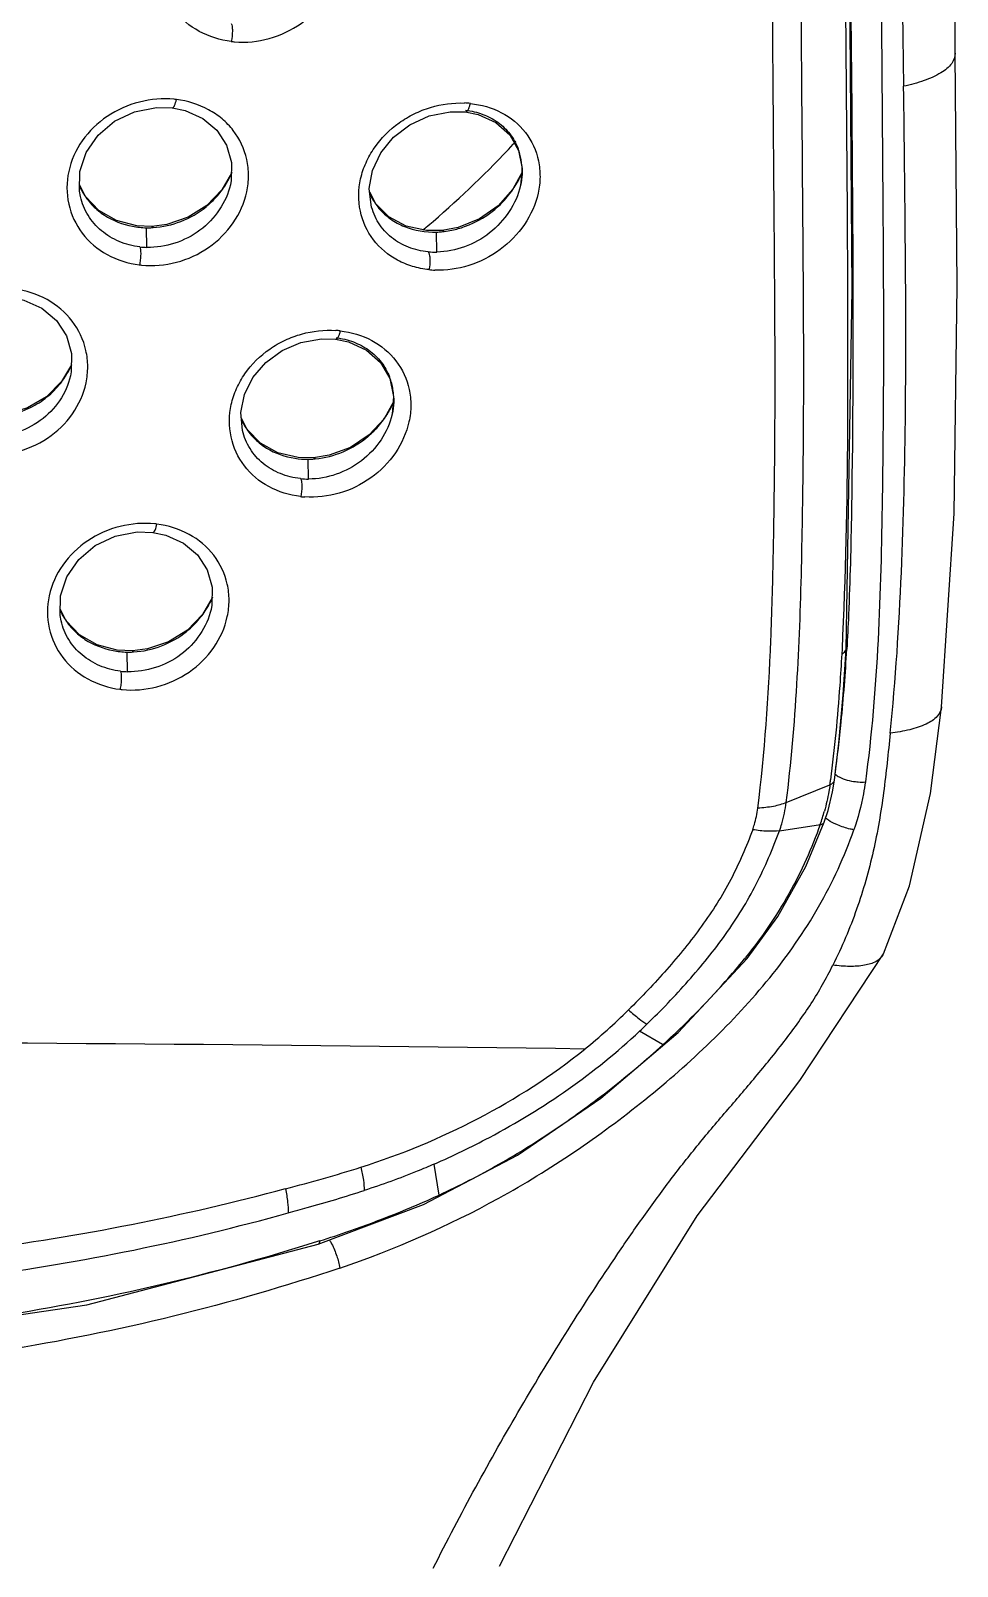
# Model space of a CAD drawing. Header units: millimetres. Extents: x 3631 to 3841, y 294 to 591.
# Drawn here: x 3792.44 to 3807.64, y 469.25 to 494.45 of the extents above; entities that cross this region are included whole.
import ezdxf

# ---------------------------------------------------------------- set-up
doc = ezdxf.new("R2010")
doc.units = ezdxf.units.MM
doc.header["$LTSCALE"] = 0.1

msp = doc.modelspace()

# ---------------------------------------------------------------- linework, layer by layer
at = {"color": 7, "linetype": 'Continuous'}
for p, q in [((3799.3197, 493.1231), (3799.5665, 493.1201)), ((3800.2986, 492.7436), (3800.4427, 492.4856)), ((3800.4427, 492.4856), (3800.5007, 492.1932)), ((3800.501, 492.1316), (3800.3492, 491.8522)), ((3800.5007, 492.1932), (3800.4753, 491.9109)), ((3793.3362, 491.7322), (3793.2374, 491.9262)), ((3793.253, 491.7305), (3793.2511, 491.7388)), ((3795.7152, 491.9292), (3795.7144, 491.9258)), ((3798.0998, 491.6131), (3797.9999, 491.8064)), ((3800.4759, 491.9133), (3800.4753, 491.9109)), ((3794.4235, 491.2404), (3794.1757, 491.2512)), ((3794.3444, 490.8982), (3794.336, 491.22)), ((3794.6721, 491.2729), (3794.4235, 491.2404)), ((3794.4443, 491.2224), (3794.4235, 491.2404)), ((3799.4504, 491.2235), (3799.1892, 491.1747)), ((3799.1044, 490.8197), (3799.0965, 491.1483)), ((3799.2221, 491.1581), (3799.1892, 491.1747)), ((3797.2067, 489.3945), (3797.4407, 489.3884)), ((3798.1796, 489.0071), (3798.3303, 488.7457)), ((3793.0904, 488.7916), (3793.0896, 488.788)), ((3798.3303, 488.7457), (3798.3933, 488.4498)), ((3798.3933, 488.4498), (3798.369, 488.1576)), ((3798.3945, 488.3714), (3798.2353, 488.0858)), ((3795.9917, 487.9058), (3795.8929, 488.0981)), ((3798.3694, 488.1595), (3798.369, 488.1576)), ((3797.0793, 487.4438), (3796.8274, 487.448)), ((3797.3342, 487.4848), (3797.0793, 487.4438)), ((3797.1067, 487.4264), (3797.0793, 487.4438)), ((3796.9975, 487.095), (3796.9893, 487.4203)), ((3805.9075, 486.6238), (3805.9065, 486.5668)), ((3793.0185, 484.7692), (3792.9197, 484.9631)), ((3795.3979, 484.96), (3795.3971, 484.9567)), ((3792.9352, 484.7677), (3792.9333, 484.7758)), ((3794.105, 484.2755), (3793.8577, 484.2869)), ((3794.0266, 483.9335), (3794.0181, 484.2554)), ((3794.353, 484.3071), (3794.105, 484.2755)), ((3794.1252, 484.2575), (3794.105, 484.2755)), ((3805.7521, 484.3057), (3805.748, 484.2253)), ((3805.77, 483.5527), (3805.8185, 484.3045)), ((3805.8185, 484.3045), (3805.8185, 484.3045)), ((3807.3856, 483.3542), (3807.3855, 483.3535)), ((3805.596, 481.9605), (3805.6277, 482.1504)), ((3805.6274, 482.1504), (3805.6274, 482.1507)), ((3804.8364, 481.7841), (3805.5535, 482.0774)), ((3804.7265, 481.3223), (3805.3965, 481.4261)), ((3805.1607, 480.7337), (3805.4606, 481.4616)), ((3805.4613, 481.4612), (3805.4613, 481.4613)), ((3803.0655, 478.0139), (3804.1945, 479.2238)), ((3806.4316, 479.3034), (3806.4308, 479.3016)), ((3801.7945, 476.9344), (3803.0655, 478.0139)), ((3802.8084, 477.8127), (3802.4308, 478.0334)), ((3799.1397, 475.3402), (3799.061, 475.8523)), ((3797.157, 474.5352), (3798.881, 475.1892)), ((3797.1776, 474.59), (3797.1443, 474.5795))]:
    msp.add_line(p, q, dxfattribs=at)
for points in [[(3807.608, 494.0843), (3807.5687, 501.8034), (3807.587, 510.5785), (3807.5841, 519.9122)], [(3805.8185, 484.3045), (3805.9189, 490.2048), (3805.8718, 496.6551), (3805.8439, 503.6426), (3805.8555, 511.2725)], [(3807.3856, 483.3542), (3807.592, 486.5292), (3807.6443, 490.2605), (3807.608, 494.0847)], [(3793.253, 491.7305), (3793.236, 491.8204), (3793.2403, 492.1422), (3793.3464, 492.4559), (3793.5424, 492.7391), (3793.8137, 492.9685), (3794.1426, 493.1236), (3794.5022, 493.1947), (3794.7604, 493.1882)], [(3794.7604, 493.1882), (3794.971, 493.144), (3795.2613, 493.014), (3795.4936, 492.8196), (3795.6521, 492.574), (3795.7318, 492.2928), (3795.7279, 491.9951), (3795.7144, 491.9258)], [(3798.0219, 491.5944), (3797.9941, 491.863), (3798.0463, 492.1615), (3798.183, 492.4475), (3798.3913, 492.7038), (3798.6611, 492.9114), (3798.9771, 493.0542), (3799.3197, 493.1231)], [(3799.5665, 493.1201), (3799.782, 493.0776), (3800.0726, 492.9461), (3800.2986, 492.7436)], [(3795.7295, 492.1155), (3795.574, 491.8435), (3795.327, 491.5858), (3795.0189, 491.3915), (3794.6721, 491.2729)], [(3794.1757, 491.2512), (3793.8433, 491.3392), (3793.5562, 491.5037), (3793.3362, 491.7322)], [(3800.3492, 491.8522), (3800.1067, 491.5799), (3799.8005, 491.3653), (3799.4504, 491.2235)], [(3799.1892, 491.1747), (3798.9331, 491.1731), (3798.5987, 491.2464), (3798.3143, 491.3975), (3798.0998, 491.6131)], [(3792.1125, 490.078), (3792.3236, 490.032), (3792.6194, 489.8978), (3792.8587, 489.6978), (3793.0232, 489.4453), (3793.1062, 489.1577), (3793.1028, 488.8556), (3793.0896, 488.788)], [(3795.9114, 487.8943), (3795.8848, 488.1873), (3795.9433, 488.4811), (3796.0834, 488.7596), (3796.2928, 489.0063), (3796.561, 489.2025), (3796.8722, 489.3345), (3797.2067, 489.3945)], [(3797.4407, 489.3884), (3797.6528, 489.3452), (3797.9469, 489.2121), (3798.1796, 489.0071)], [(3793.1041, 488.9715), (3792.9429, 488.6968), (3792.6938, 488.4468), (3792.3845, 488.2627), (3792.0384, 488.1556)], [(3798.2353, 488.0858), (3797.9903, 487.8204), (3797.6829, 487.6155), (3797.3342, 487.4848)], [(3796.8274, 487.448), (3796.4943, 487.5278), (3796.2087, 487.6847), (3795.9917, 487.9058)], [(3792.9352, 484.7677), (3792.9183, 484.8569), (3792.9226, 485.1785), (3793.0286, 485.4918), (3793.2247, 485.7743), (3793.496, 486.0027), (3793.8248, 486.1567), (3794.1842, 486.2267), (3794.4418, 486.2195)], [(3794.4418, 486.2195), (3794.6523, 486.1749), (3794.9431, 486.0442), (3795.1759, 485.8492), (3795.3349, 485.6029), (3795.4145, 485.3214), (3795.4103, 485.0238), (3795.3971, 484.9567)], [(3795.412, 485.1456), (3795.2559, 484.8738), (3795.0083, 484.6172), (3794.6999, 484.4243), (3794.353, 484.3071)], [(3793.8577, 484.2869), (3793.5256, 484.3756), (3793.2385, 484.5404), (3793.0185, 484.7692)], [(3805.6274, 482.1507), (3805.6988, 482.7613), (3805.77, 483.5527)], [(3806.4308, 479.3016), (3806.8576, 480.4186), (3807.2021, 481.9326), (3807.3855, 483.3535)], [(3805.4613, 481.4612), (3805.5228, 481.6563), (3805.596, 481.9605)], [(3804.1945, 479.2238), (3804.7007, 479.9152), (3805.1607, 480.7337)], [(3800.1291, 469.2502), (3801.671, 472.2743), (3803.3747, 475.0041), (3805.0586, 477.2237), (3806.4316, 479.3034)], [(3798.881, 475.1892), (3800.4285, 475.9978), (3801.7945, 476.9344)], [(3775.027, 474.5572), (3778.8046, 473.5655), (3782.4934, 473.0139), (3786.0875, 472.8358), (3789.6775, 473.0008), (3793.359, 473.5433), (3797.157, 474.5352)]]:
    msp.add_lwpolyline(points, dxfattribs=at)
for centre, radius, start, end in [((3795.9083, 495.7907), 1.5242, 263.14132, 265.28399), ((3794.636, 491.7751), 1.5617, 82.94777, 84.27138), ((3799.4891, 491.7254), 1.5433, 83.88675, 87.54205), ((3788.6721, 503.4049), 15.9196, 310.63958, 317.20315), ((3788.9987, 503.0867), 15.4638, 317.24615, 317.50784), ((3799.5031, 492.1652), 0.9977, 18.18567, 20.61122), ((3799.4665, 492.154), 1.0361, 7.22871, 18.14367), ((3799.4567, 492.1527), 1.0459, 0.42087, 7.2311), ((3794.3992, 492.6975), 1.4566, 330.01508, 331.61009), ((3794.4223, 492.6853), 1.4305, 331.60218, 334.86218), ((3794.4608, 492.6671), 1.3879, 334.86615, 337.25085), ((3799.0845, 492.7216), 1.5384, 329.91476, 335.95538), ((3799.1168, 492.7066), 1.5029, 335.97562, 336.36313), ((3799.1308, 492.7005), 1.4876, 336.36201, 337.39633), ((3794.2688, 492.3698), 1.1332, 203.9615, 206.20271), ((3794.264, 492.3673), 1.1277, 206.19792, 211.97067), ((3794.3898, 492.7045), 1.4684, 310.99083, 321.80892), ((3794.3899, 492.7031), 1.4674, 321.84853, 326.99736), ((3794.3927, 492.7013), 1.4641, 326.99667, 330.01415), ((3798.9655, 492.2146), 1.0579, 203.74683, 213.52786), ((3799.0186, 492.7662), 1.6182, 312.56946, 322.50845), ((3799.0446, 492.7452), 1.5848, 322.53904, 324.90699), ((3799.0504, 492.7412), 1.5778, 324.90453, 329.06073), ((3799.0609, 492.7348), 1.5655, 329.06459, 329.93072), ((3794.3641, 492.7335), 1.5071, 309.06683, 311.00248), ((3798.9206, 492.1857), 1.0044, 213.56877, 220.13221), ((3794.3582, 492.5722), 1.3523, 259.33131, 269.05918), ((3794.3619, 492.6029), 1.3829, 268.92326, 270.40333), ((3794.3619, 492.6064), 1.3865, 270.40389, 273.38899), ((3788.3264, 503.8012), 16.4455, 309.89461, 310.14115), ((3788.3674, 503.7527), 16.382, 310.14095, 310.65582), ((3799.0491, 492.5606), 1.4131, 271.9218, 273.60356), ((3799.0467, 492.5953), 1.4479, 273.6105, 276.93578), ((3799.0457, 492.6117), 1.4643, 276.89916, 281.97337), ((3794.373, 492.1726), 1.2747, 263.39345, 268.71366), ((3799.0756, 492.0826), 1.2631, 264.75557, 271.31035), ((3794.4095, 492.1324), 1.533, 262.84538, 264.2134), ((3799.1328, 492.0323), 1.509, 263.83941, 267.63009), ((3797.3375, 487.9889), 1.5499, 83.36181, 86.00262), ((3791.8747, 489.5089), 1.3455, 333.2595, 336.78161), ((3791.8097, 489.5459), 1.4204, 321.94317, 323.59472), ((3791.8112, 489.5448), 1.4185, 323.59444, 325.72119), ((3791.8223, 489.5374), 1.4052, 325.71702, 329.39927), ((3791.8459, 489.5234), 1.3777, 329.3982, 333.25841), ((3797.3801, 488.4063), 1.0144, 19.17375, 21.0385), ((3797.3529, 488.3974), 1.043, 7.74048, 19.14614), ((3797.352, 488.3973), 1.044, 1.28954, 7.74023), ((3796.9908, 488.9625), 1.5263, 327.79055, 330.03572), ((3796.9992, 488.9576), 1.5166, 330.03536, 332.27617), ((3797.0294, 488.942), 1.4825, 332.26801, 335.40544), ((3797.0731, 488.9218), 1.4344, 335.41152, 337.36117), ((3796.8897, 488.5259), 1.0948, 203.99466, 206.90987), ((3796.8812, 488.5215), 1.0853, 206.90392, 212.63754), ((3796.9844, 488.9679), 1.5346, 312.32651, 322.7175), ((3796.986, 488.9655), 1.532, 322.75301, 327.79019), ((3796.9581, 488.9963), 1.5733, 310.31531, 312.33783), ((3796.9745, 488.7619), 1.3417, 261.26204, 270.63519), ((3796.9778, 488.8098), 1.3894, 270.4738, 272.07125), ((3796.9774, 488.8202), 1.3998, 272.07313, 275.28239), ((3796.9947, 488.3636), 1.2685, 264.06859, 270.12671), ((3797.0417, 488.3162), 1.519, 263.31217, 266.04522), ((3794.3106, 484.8064), 1.5631, 82.80542, 84.036), ((3793.9522, 485.4074), 1.1344, 203.99185, 206.12342), ((3794.081, 485.7313), 1.4588, 321.69025, 326.81254), ((3794.084, 485.7293), 1.4552, 326.81182, 329.94559), ((3794.0905, 485.7255), 1.4476, 329.94675, 331.41788), ((3794.1134, 485.7133), 1.4218, 331.40971, 334.70975), ((3794.1526, 485.6947), 1.3783, 334.71333, 337.23536), ((3793.9476, 485.405), 1.1293, 206.11879, 211.95987), ((3794.0802, 485.7332), 1.4606, 310.75, 321.64895), ((3794.0536, 485.7636), 1.501, 308.88552, 310.7629), ((3794.0437, 485.6109), 1.3558, 259.16691, 268.91863), ((3794.0474, 485.6406), 1.3853, 268.78675, 270.24826), ((3794.0474, 485.6439), 1.3886, 270.24877, 273.19659), ((3776.0741, 485.9911), 29.8047, 354.44352, 356.75474), ((3794.0582, 485.2104), 1.2772, 263.29523, 268.58061), ((3794.092, 485.1424), 1.5101, 262.75213, 264.04484), ((3782.6913, 485.3598), 23.1575, 352.28762, 354.41265), ((3780.8188, 485.2799), 24.9407, 352.62426, 352.8099), ((3802.0021, 482.5947), 3.5899, 341.00172, 344.61906), ((3805.431, 481.4716), 0.0321, 334.62395, 340.9523), ((3797.3876, 484.6855), 8.6959, 321.07363, 321.24705), ((3806.2026, 479.4106), 0.2529, 330.10257, 334.47529), ((3795.544, 485.1645), 9.5369, 308.86394, 314.66006), ((3795.3887, 485.5506), 10.3002, 313.13067, 314.05147), ((3786.1255, -569.2692), 1047.1217, 89.1571714, 90.8422954)]:
    msp.add_arc(centre, radius, start, end, dxfattribs=at)
for points, knots in [([(3805.8915, 519.5076), (3805.8842, 516.7664), (3805.8645, 511.2847), (3805.845, 503.0609), (3805.888, 494.8411), (3805.9539, 489.361), (3805.9081, 486.6237)], [0, 0, 0, 0, 0.2500734, 0.5001038, 0.7502449, 1, 1, 1, 1]), ([(3806.3921, 519.4354), (3806.3838, 516.3265), (3806.3661, 511.6636), (3806.353, 505.4467), (3806.3575, 500.7848), (3806.3853, 496.1221), (3806.4198, 492.2361), (3806.438, 489.1258), (3806.41, 486.013), (3806.3455, 483.6686), (3806.1357, 482.1235)], [0, 0, 0, 0, 0.2499153, 0.3748293, 0.4997398, 0.6246667, 0.7496368, 0.8121426, 0.8746602, 1, 1, 1, 1]), ([(3806.7643, 493.5428), (3806.7163, 497.8516), (3806.7314, 506.4631), (3806.7578, 515.0741), (3806.7395, 519.3762)], [0, 0, 0, 0, 0.5004055, 1, 1, 1, 1]), ([(3805.1232, 489.4366), (3805.1217, 489.9283), (3805.1147, 490.9111), (3805.0987, 492.8752), (3805.0799, 495.3285), (3805.0609, 498.2713), (3805.045, 502.1946), (3805.0471, 507.0994), (3805.0587, 511.0236), (3805.0647, 512.986)], [0, 0, 0, 0, 0.0626367, 0.1252001, 0.2502178, 0.3751665, 0.5001, 0.750009, 1, 1, 1, 1]), ([(3805.7857, 512.9856), (3805.778, 510.5955), (3805.7628, 505.8153), (3805.7738, 499.8398), (3805.8067, 495.0592), (3805.8341, 492.0709), (3805.8456, 489.6801), (3805.8445, 487.2907), (3805.8121, 485.4984), (3805.7521, 484.3057)], [0, 0, 0, 0, 0.2500035, 0.4999982, 0.6250218, 0.7500608, 0.8125798, 0.8750939, 1, 1, 1, 1]), ([(3804.3705, 481.6922), (3804.4852, 482.6061), (3804.5765, 483.9825), (3804.6274, 485.8142), (3804.6472, 487.181), (3804.656, 488.5464), (3804.6513, 489.911), (3804.6402, 491.2748), (3804.6259, 493.0924), (3804.6087, 495.3636), (3804.5856, 498.9965), (3804.5779, 501.721), (3804.5772, 503.5372)], [0, 0, 0, 0, 0.1264354, 0.1890586, 0.2515765, 0.3140579, 0.3764951, 0.4388996, 0.5012845, 0.6260072, 0.7506815, 1, 1, 1, 1]), ([(3795.7262, 494.2774), (3795.5445, 494.301), (3795.1896, 494.4071), (3794.7673, 494.7627), (3794.539, 495.2597), (3794.5411, 495.7189), (3794.6577, 496.0648), (3794.843, 496.3941), (3795.1921, 496.736), (3795.7225, 496.9801), (3796.1121, 497.0173), (3796.3015, 497.0035)], [0, 0, 0, 0, 0.1245336, 0.2450348, 0.3638326, 0.4844991, 0.5468193, 0.6103566, 0.7398783, 0.8710016, 1, 1, 1, 1]), ([(3795.7835, 494.2717), (3795.9725, 494.2552), (3796.3627, 494.2954), (3796.8909, 494.5462), (3797.3012, 494.9581), (3797.4976, 495.3958), (3797.5389, 495.7602), (3797.5013, 496.1122), (3797.3123, 496.5232), (3796.8904, 496.8692), (3796.5395, 496.9749), (3796.3589, 496.9966)], [0, 0, 0, 0, 0.1292595, 0.2606404, 0.3910399, 0.5173918, 0.5788377, 0.6390319, 0.7569124, 0.8760957, 1, 1, 1, 1]), ([(3795.7264, 494.5735), (3795.7345, 494.5601), (3795.7441, 494.5188), (3795.7495, 494.419), (3795.7395, 494.3337), (3795.7266, 494.276)], [0, 0, 0, 0, 0.155762, 0.4103145, 1, 1, 1, 1]), ([(3807.608, 494.0843), (3807.6087, 494.026), (3807.5559, 493.8886), (3807.3607, 493.7408), (3807.0889, 493.622), (3806.8776, 493.5653), (3806.7642, 493.5427)], [0, 0, 0, 0, 0.1645574, 0.3852951, 0.673703, 1, 1, 1, 1]), ([(3806.5434, 482.9255), (3806.6337, 483.8024), (3806.7447, 485.5664), (3806.8246, 489.1073), (3806.784, 491.7675), (3806.7642, 493.5427)], [0, 0, 0, 0, 0.2489302, 0.4986969, 1, 1, 1, 1]), ([(3794.7926, 493.329), (3794.6023, 493.3468), (3794.2107, 493.313), (3793.6753, 493.0765), (3793.2583, 492.6735), (3793.0226, 492.1578), (3793.0214, 491.6028), (3793.2527, 491.1027), (3793.6789, 490.7449), (3794.0365, 490.6325), (3794.2204, 490.6096)], [0, 0, 0, 0, 0.1293816, 0.2602139, 0.3889947, 0.513472, 0.6338791, 0.7531211, 0.8745395, 1, 1, 1, 1]), ([(3794.2567, 490.6055), (3794.4468, 490.5868), (3794.8389, 490.6214), (3795.372, 490.8653), (3795.7849, 491.2746), (3795.9813, 491.7117), (3796.0215, 492.076), (3795.9829, 492.4293), (3795.8288, 492.7597), (3795.5822, 493.0148), (3795.28, 493.2179), (3795.0109, 493.3016), (3794.8284, 493.325)], [0, 0, 0, 0, 0.1294346, 0.2603854, 0.389891, 0.5152763, 0.5763951, 0.6364481, 0.7546198, 0.8145016, 0.8752924, 1, 1, 1, 1]), ([(3794.7604, 493.1882), (3794.7669, 493.1874), (3794.7842, 493.1997), (3794.8076, 493.2461), (3794.821, 493.2913), (3794.8284, 493.325)], [0, 0, 0, 0, 0.1246421, 0.3467358, 1, 1, 1, 1]), ([(3798.9709, 490.532), (3798.8809, 490.5428), (3798.7037, 490.5777), (3798.3753, 490.7107), (3798.0296, 490.9976), (3797.8078, 491.4896), (3797.8142, 491.9461), (3797.9332, 492.2917), (3798.1193, 492.6223), (3798.3957, 492.8994), (3798.7272, 493.0956), (3799.0813, 493.2359), (3799.3684, 493.2733), (3799.5553, 493.2672)], [0, 0, 0, 0, 0.0620849, 0.1230298, 0.2416041, 0.3595932, 0.4810458, 0.5442363, 0.608728, 0.7398597, 0.8060739, 0.8718651, 1, 1, 1, 1]), ([(3799.6535, 493.2599), (3799.8292, 493.2388), (3800.1728, 493.1448), (3800.5875, 492.8075), (3800.7708, 492.4026), (3800.8052, 492.0535), (3800.7614, 491.6887), (3800.5629, 491.2508), (3800.1581, 490.8348), (3799.6408, 490.5715), (3799.2573, 490.5177), (3799.0704, 490.5246)], [0, 0, 0, 0, 0.1218394, 0.2390632, 0.3562199, 0.4167487, 0.4789106, 0.6073091, 0.7393777, 0.8712972, 1, 1, 1, 1]), ([(3799.6318, 493.191), (3799.634, 493.1964), (3799.6426, 493.2188), (3799.6491, 493.242), (3799.6533, 493.2597)], [0, 0, 0, 0, 0.2430307, 1, 1, 1, 1]), ([(3799.5665, 493.1201), (3799.5691, 493.1198), (3799.5812, 493.1204), (3799.5917, 493.1284), (3799.5983, 493.1351)], [0, 0, 0, 0, 0.2135313, 1, 1, 1, 1]), ([(3799.573, 493.1481), (3799.6688, 493.137), (3799.8558, 493.0931), (3800.1092, 492.962), (3800.3139, 492.7677), (3800.4044, 492.603), (3800.437, 492.5165)], [0, 0, 0, 0, 0.2573817, 0.5071809, 0.7530679, 1, 1, 1, 1]), ([(3799.5983, 493.1351), (3799.6015, 493.1384), (3799.6154, 493.1553), (3799.6252, 493.1751), (3799.6318, 493.191)], [0, 0, 0, 0, 0.2126465, 1, 1, 1, 1]), ([(3800.5026, 492.1604), (3800.5027, 492.1399), (3800.5009, 492.057), (3800.4893, 491.9743), (3800.4757, 491.9134)], [0, 0, 0, 0, 0.2469664, 1, 1, 1, 1]), ([(3794.2259, 490.9064), (3794.1104, 490.9199), (3793.8846, 490.9787), (3793.5876, 491.1562), (3793.3634, 491.4132), (3793.2784, 491.6229), (3793.253, 491.7305)], [0, 0, 0, 0, 0.2576602, 0.5089379, 0.7552021, 1, 1, 1, 1]), ([(3793.3073, 491.7702), (3793.3499, 491.702), (3793.4508, 491.5737), (3793.7069, 491.367), (3793.9447, 491.2746), (3794.1074, 491.2437)], [0, 0, 0, 0, 0.2455864, 0.4938244, 1, 1, 1, 1]), ([(3795.7141, 491.9258), (3795.6475, 491.6341), (3795.2719, 491.0898), (3794.6492, 490.8913), (3794.3443, 490.8983)], [0, 0, 0, 0, 0.4952321, 1, 1, 1, 1]), ([(3800.4751, 491.9109), (3800.441, 491.7602), (3800.3081, 491.4682), (3799.9845, 491.1169), (3799.5682, 490.8851), (3799.2574, 490.8232), (3799.1044, 490.8198)], [0, 0, 0, 0, 0.2478495, 0.5019813, 0.7545673, 1, 1, 1, 1]), ([(3794.4443, 491.2224), (3794.6007, 491.2317), (3794.9135, 491.303), (3795.191, 491.4635), (3795.314, 491.5634)], [0, 0, 0, 0, 0.4971521, 1, 1, 1, 1]), ([(3798.9596, 490.8248), (3798.8496, 490.835), (3798.6342, 490.885), (3798.3478, 491.0465), (3798.1293, 491.2891), (3798.0469, 491.4905), (3798.0219, 491.5944)], [0, 0, 0, 0, 0.2562413, 0.5057489, 0.7518341, 1, 1, 1, 1]), ([(3798.1527, 491.5383), (3798.208, 491.4727), (3798.3371, 491.355), (3798.6474, 491.187), (3798.9187, 491.143), (3799.0966, 491.1485)], [0, 0, 0, 0, 0.2447245, 0.4922573, 1, 1, 1, 1]), ([(3799.35, 491.1794), (3799.4195, 491.1941), (3799.6971, 491.2733), (3799.9533, 491.4274), (3800.1133, 491.5744)], [0, 0, 0, 0, 0.2462613, 1, 1, 1, 1]), ([(3794.2259, 490.9064), (3794.233, 490.8929), (3794.2404, 490.8519), (3794.2427, 490.7808), (3794.2361, 490.6961), (3794.2265, 490.6375), (3794.2204, 490.6096)], [0, 0, 0, 0, 0.1526607, 0.4067172, 0.7143222, 1, 1, 1, 1]), ([(3798.9596, 490.8248), (3798.9694, 490.812), (3798.9834, 490.7714), (3798.9943, 490.6724), (3798.9859, 490.5875), (3798.9728, 490.5306)], [0, 0, 0, 0, 0.1621162, 0.415717, 1, 1, 1, 1]), ([(3791.6004, 487.505), (3791.7917, 487.4797), (3792.1875, 487.5025), (3792.7289, 487.7346), (3793.1469, 488.1395), (3793.3434, 488.5761), (3793.3824, 488.9406), (3793.3422, 489.297), (3793.1465, 489.7159), (3792.7164, 490.0747), (3792.3561, 490.1894), (3792.1701, 490.2137)], [0, 0, 0, 0, 0.1297848, 0.2602055, 0.3884625, 0.5125692, 0.5733236, 0.6333142, 0.7522635, 0.8738213, 1, 1, 1, 1]), ([(3796.8648, 486.8076), (3796.6846, 486.8305), (3796.3325, 486.9343), (3795.913, 487.2867), (3795.6871, 487.7816), (3795.6908, 488.2395), (3795.8083, 488.585), (3795.994, 488.9145), (3796.2724, 489.1892), (3796.607, 489.3809), (3796.9662, 489.5155), (3797.2569, 489.5463), (3797.4455, 489.535)], [0, 0, 0, 0, 0.1238264, 0.2436184, 0.362066, 0.4829285, 0.5455202, 0.6093742, 0.739462, 0.8054485, 0.8712422, 1, 1, 1, 1]), ([(3797.5166, 489.5284), (3797.6954, 489.5057), (3798.0439, 489.4057), (3798.4624, 489.0615), (3798.649, 488.6531), (3798.685, 488.3025), (3798.643, 487.9384), (3798.4459, 487.5011), (3798.0377, 487.088), (3797.5131, 486.8332), (3797.1254, 486.7886), (3796.937, 486.8009)], [0, 0, 0, 0, 0.1232544, 0.2417678, 0.3593355, 0.4196052, 0.4812531, 0.6082401, 0.7392206, 0.8708449, 1, 1, 1, 1]), ([(3797.4692, 489.4037), (3797.472, 489.4071), (3797.4844, 489.424), (3797.4932, 489.4433), (3797.4992, 489.4587)], [0, 0, 0, 0, 0.2101753, 1, 1, 1, 1]), ([(3797.4992, 489.4587), (3797.5013, 489.464), (3797.5092, 489.4862), (3797.5154, 489.509), (3797.5195, 489.5264)], [0, 0, 0, 0, 0.2418005, 1, 1, 1, 1]), ([(3797.4407, 489.3884), (3797.443, 489.3882), (3797.4542, 489.3889), (3797.4634, 489.3971), (3797.4692, 489.4037)], [0, 0, 0, 0, 0.2055037, 1, 1, 1, 1]), ([(3797.4472, 489.4155), (3797.5448, 489.4034), (3797.7352, 489.3568), (3797.9925, 489.2214), (3798.2005, 489.0241), (3798.2933, 488.8578), (3798.3269, 488.7705)], [0, 0, 0, 0, 0.2581018, 0.5087452, 0.7546967, 1, 1, 1, 1]), ([(3804.8364, 481.7841), (3804.9181, 482.4281), (3805.0271, 483.7115), (3805.0836, 485.3149), (3805.1067, 486.5868), (3805.1225, 487.8539), (3805.1252, 488.8038), (3805.1232, 489.4366)], [0, 0, 0, 0, 0.2541416, 0.503869, 0.6280946, 0.7522149, 1, 1, 1, 1]), ([(3793.0893, 488.7881), (3793.0235, 488.5008), (3792.6478, 487.9609), (3792.0239, 487.7797), (3791.7204, 487.7938)], [0, 0, 0, 0, 0.492413, 1, 1, 1, 1]), ([(3791.8086, 488.1127), (3792.0225, 488.1181), (3792.3468, 488.2015), (3792.7103, 488.4321), (3792.8624, 488.5864), (3792.9281, 488.6703)], [0, 0, 0, 0, 0.4995791, 0.7511369, 1, 1, 1, 1]), ([(3798.3957, 488.4208), (3798.3962, 488.3991), (3798.3954, 488.3114), (3798.3837, 488.2239), (3798.3692, 488.1595)], [0, 0, 0, 0, 0.2472444, 1, 1, 1, 1]), ([(3798.3688, 488.1576), (3798.3352, 488.0092), (3798.2041, 487.721), (3797.8811, 487.3754), (3797.4628, 487.1511), (3797.1509, 487.0953), (3796.9975, 487.0951)], [0, 0, 0, 0, 0.2458078, 0.4987408, 0.7520496, 1, 1, 1, 1]), ([(3796.8632, 487.1019), (3796.7509, 487.1137), (3796.5312, 487.1676), (3796.2407, 487.3361), (3796.02, 487.5845), (3795.9366, 487.7891), (3795.9114, 487.8943)], [0, 0, 0, 0, 0.2570347, 0.5074034, 0.7535244, 1, 1, 1, 1]), ([(3795.9673, 487.9362), (3796.0102, 487.8691), (3796.1121, 487.7435), (3796.3703, 487.545), (3796.6085, 487.4613), (3796.7702, 487.4362)], [0, 0, 0, 0, 0.2461365, 0.4941761, 1, 1, 1, 1]), ([(3797.1067, 487.4264), (3797.2637, 487.4409), (3797.5774, 487.5231), (3797.8534, 487.6925), (3797.9761, 487.7966)], [0, 0, 0, 0, 0.494877, 1, 1, 1, 1]), ([(3796.8632, 487.1019), (3796.872, 487.0887), (3796.8831, 487.0477), (3796.8904, 486.9482), (3796.8809, 486.8631), (3796.8678, 486.8057)], [0, 0, 0, 0, 0.1578219, 0.4118868, 1, 1, 1, 1]), ([(3805.9073, 486.5667), (3805.8976, 486.0003), (3805.8795, 485.2457), (3805.8419, 484.4918), (3805.831, 484.3038)], [0, 0, 0, 0, 0.7504812, 1, 1, 1, 1]), ([(3794.4755, 486.3596), (3794.2852, 486.3794), (3793.8927, 486.3481), (3793.3563, 486.113), (3792.9385, 485.7107), (3792.703, 485.195), (3792.7025, 484.64), (3792.9339, 484.1397), (3793.3599, 483.7808), (3793.7179, 483.6675), (3793.902, 483.6443)], [0, 0, 0, 0, 0.1294638, 0.2603064, 0.3889729, 0.5132959, 0.6336212, 0.7528917, 0.874411, 1, 1, 1, 1]), ([(3793.9358, 483.6404), (3794.1259, 483.6208), (3794.5184, 483.6538), (3795.0524, 483.896), (3795.466, 484.3041), (3795.6623, 484.7406), (3795.7022, 485.1043), (3795.6631, 485.4574), (3795.471, 485.8709), (3795.0462, 486.2223), (3794.6917, 486.3325), (3794.5088, 486.3557)], [0, 0, 0, 0, 0.1296137, 0.2606767, 0.3901605, 0.5154163, 0.5764726, 0.6364932, 0.7547504, 0.8749972, 1, 1, 1, 1]), ([(3794.4418, 486.2195), (3794.4482, 486.2187), (3794.4652, 486.2311), (3794.4881, 486.2772), (3794.5014, 486.3222), (3794.5088, 486.3557)], [0, 0, 0, 0, 0.1230664, 0.3448507, 1, 1, 1, 1]), ([(3795.3969, 484.9567), (3795.3304, 484.6656), (3794.9541, 484.1222), (3794.3314, 483.9259), (3794.0265, 483.9336)], [0, 0, 0, 0, 0.4946901, 1, 1, 1, 1]), ([(3793.9087, 483.942), (3793.7929, 483.9557), (3793.5669, 484.0149), (3793.2699, 484.1929), (3793.0456, 484.4503), (3792.9606, 484.6601), (3792.9352, 484.7677)], [0, 0, 0, 0, 0.2577821, 0.5091439, 0.75539, 1, 1, 1, 1]), ([(3792.9895, 484.8073), (3793.032, 484.7392), (3793.1328, 484.6109), (3793.3884, 484.404), (3793.6259, 484.3111), (3793.7884, 484.2798)], [0, 0, 0, 0, 0.2454958, 0.4937259, 1, 1, 1, 1]), ([(3794.1252, 484.2575), (3794.2817, 484.2662), (3794.5946, 484.3364), (3794.8726, 484.4959), (3794.9959, 484.5952)], [0, 0, 0, 0, 0.4973477, 1, 1, 1, 1]), ([(3805.748, 484.2253), (3805.7384, 484.0528), (3805.6951, 483.3623), (3805.6283, 482.6732), (3805.5634, 482.1583)], [0, 0, 0, 0, 0.2497629, 1, 1, 1, 1]), ([(3805.748, 484.2253), (3805.7579, 484.2303), (3805.7884, 484.2478), (3805.8171, 484.2795), (3805.8185, 484.3045)], [0, 0, 0, 0, 0.3060194, 1, 1, 1, 1]), ([(3793.9087, 483.942), (3793.9156, 483.9284), (3793.9228, 483.8872), (3793.9248, 483.816), (3793.9179, 483.731), (3793.9081, 483.6723), (3793.902, 483.6443)], [0, 0, 0, 0, 0.1523394, 0.4066271, 0.7145293, 1, 1, 1, 1]), ([(3807.3855, 483.3535), (3807.3796, 483.2983), (3807.3158, 483.1746), (3807.118, 483.0562), (3806.8539, 482.9699), (3806.6521, 482.9364), (3806.5445, 482.9256)], [0, 0, 0, 0, 0.166657, 0.3884968, 0.6753375, 1, 1, 1, 1]), ([(3806.5445, 482.9256), (3806.5088, 482.6009), (3806.4456, 481.9502), (3806.2817, 480.9791), (3806.0095, 480.0262), (3805.7524, 479.4135), (3805.5997, 479.1181)], [0, 0, 0, 0, 0.2482653, 0.4968683, 0.7473009, 1, 1, 1, 1]), ([(3805.5531, 482.0781), (3805.5633, 482.0823), (3805.5945, 482.0972), (3805.6237, 482.1265), (3805.6272, 482.1504)], [0, 0, 0, 0, 0.3126641, 1, 1, 1, 1]), ([(3805.6727, 482.2254), (3805.6831, 482.2184), (3805.7347, 482.1877), (3805.7918, 482.1672), (3805.8375, 482.1546)], [0, 0, 0, 0, 0.2090137, 1, 1, 1, 1]), ([(3805.5536, 482.0779), (3805.5485, 482.0416), (3805.5257, 481.8951), (3805.493, 481.7501), (3805.4634, 481.6426)], [0, 0, 0, 0, 0.2477389, 1, 1, 1, 1]), ([(3806.1357, 482.1235), (3806.1267, 482.0577), (3806.0836, 481.7921), (3806.0133, 481.531), (3805.9466, 481.3398)], [0, 0, 0, 0, 0.2470778, 1, 1, 1, 1]), ([(3805.9762, 482.1284), (3805.9904, 482.1268), (3806.0434, 482.1218), (3806.0968, 482.1208), (3806.1357, 482.1235)], [0, 0, 0, 0, 0.2690129, 1, 1, 1, 1]), ([(3804.2862, 481.3394), (3804.2961, 481.3684), (3804.3328, 481.4838), (3804.3585, 481.6027), (3804.371, 481.6922)], [0, 0, 0, 0, 0.253106, 1, 1, 1, 1]), ([(3804.8364, 481.7841), (3804.7695, 481.7562), (3804.6149, 481.715), (3804.4569, 481.6966), (3804.3708, 481.6918)], [0, 0, 0, 0, 0.4571217, 1, 1, 1, 1]), ([(3804.7265, 481.3223), (3804.7396, 481.3603), (3804.7874, 481.5113), (3804.8207, 481.6669), (3804.8364, 481.7841)], [0, 0, 0, 0, 0.2533612, 1, 1, 1, 1]), ([(3805.3955, 481.4266), (3805.3259, 481.2315), (3805.1719, 480.8439), (3804.7936, 480.0944), (3804.4333, 479.5713), (3804.1691, 479.2422)], [0, 0, 0, 0, 0.2470762, 0.4966757, 1, 1, 1, 1]), ([(3805.3965, 481.4261), (3805.4042, 481.4271), (3805.4273, 481.4313), (3805.453, 481.4432), (3805.46, 481.4579)], [0, 0, 0, 0, 0.3251153, 1, 1, 1, 1]), ([(3805.6788, 481.4172), (3805.6606, 481.4249), (3805.5979, 481.4536), (3805.5373, 481.4881), (3805.4988, 481.5187)], [0, 0, 0, 0, 0.2862872, 1, 1, 1, 1]), ([(3805.9466, 481.3398), (3805.9265, 481.3427), (3805.835, 481.3597), (3805.7458, 481.3888), (3805.6788, 481.4172)], [0, 0, 0, 0, 0.2177617, 1, 1, 1, 1]), ([(3797.5123, 474.1453), (3798.4107, 474.4531), (3799.7321, 475.0278), (3801.365, 476.0308), (3802.5277, 476.8918), (3803.6116, 477.8405), (3804.5893, 478.8845), (3805.401, 480.0456), (3805.7939, 480.9015), (3805.9466, 481.3398)], [0, 0, 0, 0, 0.2495584, 0.3761142, 0.5030637, 0.6292868, 0.7542105, 0.8780404, 1, 1, 1, 1]), ([(3804.2862, 481.3399), (3804.1807, 481.0625), (3803.9479, 480.5092), (3803.4605, 479.7454), (3802.8853, 479.0377), (3802.4644, 478.5959), (3802.2474, 478.381)], [0, 0, 0, 0, 0.2457305, 0.49527, 0.747138, 1, 1, 1, 1]), ([(3802.5505, 478.1476), (3802.7857, 478.3754), (3803.1259, 478.73), (3803.5476, 479.2295), (3803.8439, 479.6174), (3804.1141, 480.0212), (3804.4272, 480.5813), (3804.6144, 481.0243), (3804.7254, 481.3229)], [0, 0, 0, 0, 0.25289, 0.3790235, 0.5047817, 0.6297648, 0.7538776, 1, 1, 1, 1]), ([(3804.7254, 481.3229), (3804.6608, 481.3128), (3804.5128, 481.3105), (3804.3666, 481.3268), (3804.2862, 481.3399)], [0, 0, 0, 0, 0.4455021, 1, 1, 1, 1]), ([(3802.8108, 477.8097), (3803.1705, 478.137), (3803.6297, 478.5986), (3804.0493, 479.0943), (3804.152, 479.2209)], [0, 0, 0, 0, 0.7488347, 1, 1, 1, 1]), ([(3804.1526, 479.2217), (3804.1573, 479.2203), (3804.1705, 479.2171), (3804.1885, 479.2166), (3804.1945, 479.2238)], [0, 0, 0, 0, 0.3449709, 1, 1, 1, 1]), ([(3806.4218, 479.2845), (3806.3962, 479.24), (3806.3033, 479.1577), (3806.1079, 479.1045), (3805.8668, 479.0893), (3805.6918, 479.1046), (3805.5998, 479.1181)], [0, 0, 0, 0, 0.1758802, 0.4016379, 0.6818162, 1, 1, 1, 1]), ([(3799.0428, 469.2177), (3799.4924, 470.1129), (3800.214, 471.4295), (3801.2502, 473.137), (3801.9307, 474.1783), (3802.4962, 474.9952), (3802.935, 475.5974), (3803.3968, 476.183), (3803.8803, 476.7501), (3804.3636, 477.3136), (3804.8283, 477.8864), (3805.2548, 478.4793), (3805.4982, 478.9001), (3805.5997, 479.1181)], [0, 0, 0, 0, 0.2524087, 0.3779726, 0.5032114, 0.5657633, 0.62831, 0.6909289, 0.7536174, 0.8160669, 0.8779906, 0.9394006, 1, 1, 1, 1]), ([(3802.2474, 478.381), (3802.3041, 478.3312), (3802.4019, 478.2494), (3802.505, 478.1732), (3802.5505, 478.1476)], [0, 0, 0, 0, 0.5909316, 1, 1, 1, 1]), ([(3799.0604, 475.8523), (3799.3673, 475.9859), (3800.1236, 476.3523), (3801.2748, 477.0518), (3802.0623, 477.6891), (3802.4305, 478.0336)], [0, 0, 0, 0, 0.2490602, 0.6247861, 1, 1, 1, 1]), ([(3797.8557, 475.8015), (3798.5176, 476.0094), (3799.8078, 476.5462), (3800.9875, 477.3007), (3801.5286, 477.7388)], [0, 0, 0, 0, 0.4991113, 1, 1, 1, 1]), ([(3799.1383, 475.3436), (3799.4725, 475.4984), (3800.1299, 475.8356), (3801.0713, 476.4251), (3801.9691, 477.0818), (3802.5371, 477.5605), (3802.8109, 477.8097)], [0, 0, 0, 0, 0.2489178, 0.4985413, 0.7498061, 1, 1, 1, 1]), ([(3799.061, 475.8523), (3798.9668, 475.8113), (3798.5889, 475.6527), (3798.2029, 475.514), (3797.9112, 475.4183)], [0, 0, 0, 0, 0.2507469, 1, 1, 1, 1]), ([(3797.8559, 475.8015), (3797.8716, 475.7303), (3797.8957, 475.6035), (3797.9103, 475.4748), (3797.9112, 475.4188)], [0, 0, 0, 0, 0.5651921, 1, 1, 1, 1]), ([(3775.9129, 475.3766), (3776.3316, 475.2688), (3777.1733, 475.0664), (3778.4464, 474.8018), (3779.7314, 474.5806), (3781.4608, 474.3452), (3783.6416, 474.142), (3785.8345, 474.0901), (3787.5901, 474.1178), (3788.9044, 474.1816), (3790.2136, 474.2879), (3791.9471, 474.4824), (3794.092, 474.8321), (3795.783, 475.2253), (3796.6188, 475.4489)], [0, 0, 0, 0, 0.0619681, 0.1240878, 0.1863716, 0.2488367, 0.3742676, 0.5001135, 0.5630645, 0.6259462, 0.6887126, 0.7513196, 0.8759804, 1, 1, 1, 1]), ([(3796.6206, 475.4465), (3796.6338, 475.3731), (3796.6537, 475.2414), (3796.664, 475.1083), (3796.6634, 475.0498)], [0, 0, 0, 0, 0.5605032, 1, 1, 1, 1]), ([(3796.6634, 475.0498), (3796.7667, 475.0784), (3797.1844, 475.1948), (3797.6004, 475.3178), (3797.9112, 475.418)], [0, 0, 0, 0, 0.2471503, 1, 1, 1, 1]), ([(3797.1776, 474.5904), (3797.3431, 474.6428), (3798.0078, 474.8633), (3798.6602, 475.1225), (3799.1383, 475.3439)], [0, 0, 0, 0, 0.2478061, 1, 1, 1, 1]), ([(3775.8703, 474.9736), (3776.7101, 474.7501), (3777.9838, 474.4579), (3779.7002, 474.1504), (3781.437, 473.9031), (3783.6297, 473.7067), (3786.2748, 473.6257), (3788.9189, 473.7224), (3791.5437, 473.9744), (3794.1304, 474.4113), (3795.8262, 474.818), (3796.6634, 475.0496)], [0, 0, 0, 0, 0.1239787, 0.1862694, 0.2487417, 0.374202, 0.5001358, 0.6260392, 0.7514279, 0.8760733, 1, 1, 1, 1]), ([(3797.1776, 474.5901), (3797.177, 474.5775), (3797.1758, 474.558), (3797.1642, 474.5376), (3797.157, 474.5352)], [0, 0, 0, 0, 0.6262549, 1, 1, 1, 1]), ([(3797.3374, 474.6084), (3797.3405, 474.6036), (3797.3542, 474.5822), (3797.3665, 474.5599), (3797.3756, 474.5422)], [0, 0, 0, 0, 0.2215968, 1, 1, 1, 1]), ([(3797.1443, 474.5795), (3796.2925, 474.3105), (3794.5622, 473.8341), (3791.9041, 473.3172), (3789.1861, 473.0021), (3786.4298, 472.8841), (3783.6691, 472.9635), (3780.9392, 473.2379), (3778.2623, 473.708), (3776.5168, 474.1551), (3775.6576, 474.4109)], [0, 0, 0, 0, 0.1229674, 0.2467726, 0.3724017, 0.4992489, 0.6262151, 0.7522585, 0.8765916, 1, 1, 1, 1]), ([(3797.3756, 474.5422), (3797.4087, 474.4782), (3797.4612, 474.3476), (3797.4996, 474.2122), (3797.5123, 474.1453)], [0, 0, 0, 0, 0.5142225, 1, 1, 1, 1]), ([(3797.5123, 474.1452), (3796.6137, 473.8455), (3794.7855, 473.316), (3791.9689, 472.7487), (3789.0862, 472.4121), (3785.2113, 472.2623), (3780.3863, 472.6224), (3776.6291, 473.5195), (3774.8131, 474.1211)], [0, 0, 0, 0, 0.1232045, 0.247231, 0.3732711, 0.5002539, 0.7511863, 1, 1, 1, 1])]:
    msp.add_open_spline(points, degree=3, knots=knots, dxfattribs=at)
for points in [[(3805.6393, 482.2521), (3805.6496, 482.2422), (3805.6609, 482.2334), (3805.6727, 482.2254)], [(3805.8375, 482.1546), (3805.8828, 482.1422), (3805.9294, 482.1338), (3805.9762, 482.1284)], [(3805.4988, 481.5187), (3805.4925, 481.5237), (3805.4864, 481.5288), (3805.4804, 481.5342)], [(3796.6202, 475.4458), (3797.0341, 475.5567), (3797.4473, 475.6711), (3797.8561, 475.7995)]]:
    msp.add_open_spline(points, degree=3, dxfattribs=at)

doc.saveas('drawing.dxf')
